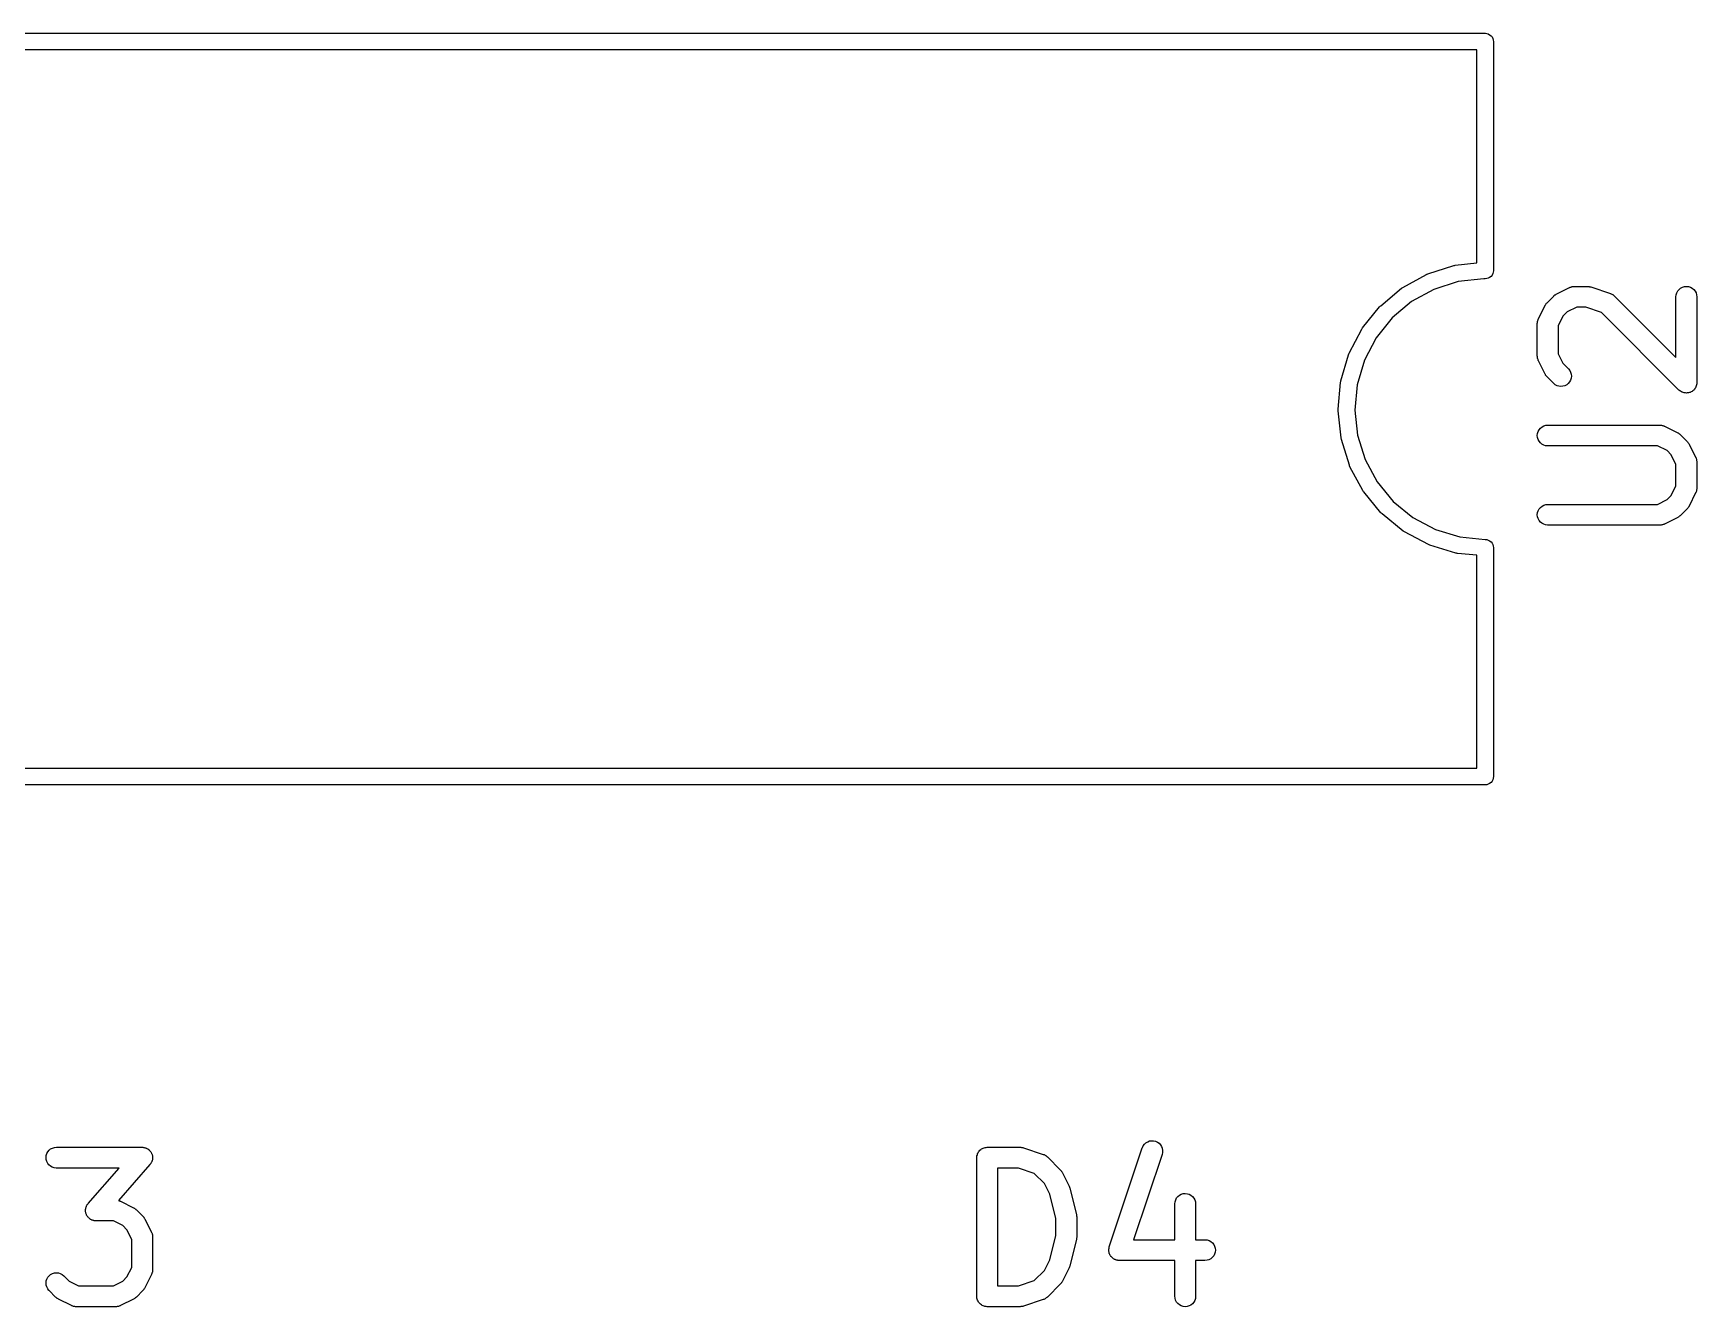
# Model space of a CAD drawing. Extents: x 86.5 to 150.2, y -83.2 to -30.6.
# Drawn here: x 105.41 to 117.41, y -54.99 to -45.8 of the extents above; entities that cross this region are included whole.
import ezdxf

# ---------------------------------------------------------------- set-up
doc = ezdxf.new("R2010")
doc.units = 0
doc.header["$MEASUREMENT"] = 0
doc.layers.add('BLACK', color=7, linetype='CONTINUOUS')

msp = doc.modelspace()

# ---------------------------------------------------------------- linework, layer by layer
at = {"layer": 'BLACK', "linetype": 'CONTINUOUS'}
for p, q in [((95.4469, -45.804), (115.881, -45.804)), ((115.881, -45.804), (115.884, -45.8037)), ((115.884, -45.8037), (115.887, -45.804)), ((115.887, -45.804), (115.896, -45.8049)), ((115.896, -45.8049), (115.907, -45.8083)), ((115.907, -45.8083), (115.917, -45.8139)), ((115.917, -45.8139), (115.927, -45.8214)), ((115.927, -45.8214), (115.934, -45.8305)), ((115.934, -45.8305), (115.94, -45.8409)), ((115.94, -45.8409), (115.943, -45.8522)), ((115.824, -45.924), (95.504, -45.924)), ((115.824, -47.4589), (115.824, -45.924)), ((115.943, -45.8522), (115.944, -45.864)), ((115.944, -45.864), (115.944, -45.8669)), ((115.944, -45.8669), (115.944, -47.5169)), ((115.472, -47.5377), (115.658, -47.4787)), ((115.658, -47.4787), (115.659, -47.4784)), ((115.659, -47.4784), (115.664, -47.4774)), ((115.664, -47.4774), (115.669, -47.4762)), ((115.669, -47.4762), (115.824, -47.4589)), ((115.944, -47.5169), (115.943, -47.5258)), ((115.131, -47.7684), (115.28, -47.6429)), ((115.28, -47.6429), (115.281, -47.6424)), ((115.281, -47.6424), (115.286, -47.6394)), ((115.286, -47.6394), (115.29, -47.6363)), ((115.29, -47.6363), (115.461, -47.5423)), ((115.461, -47.5423), (115.462, -47.5419)), ((115.462, -47.5419), (115.467, -47.5398)), ((115.467, -47.5398), (115.472, -47.5377)), ((115.689, -47.5948), (115.514, -47.6503)), ((115.874, -47.5741), (115.689, -47.5948)), ((115.881, -47.574), (115.874, -47.5741)), ((115.884, -47.5743), (115.881, -47.574)), ((115.896, -47.5731), (115.884, -47.5743)), ((115.907, -47.5697), (115.896, -47.5731)), ((115.917, -47.5641), (115.907, -47.5697)), ((115.927, -47.5566), (115.917, -47.5641)), ((115.934, -47.5475), (115.927, -47.5566)), ((115.94, -47.5371), (115.934, -47.5475)), ((115.943, -47.5258), (115.94, -47.5371)), ((116.398, -47.685), (116.493, -47.6374)), ((116.493, -47.6374), (116.494, -47.6369)), ((116.494, -47.6369), (116.496, -47.6362)), ((116.496, -47.6362), (116.498, -47.6351)), ((116.498, -47.6351), (116.503, -47.6337)), ((116.503, -47.6337), (116.508, -47.6319)), ((116.508, -47.6319), (116.51, -47.6315)), ((116.51, -47.6315), (116.512, -47.6309)), ((116.512, -47.6309), (116.517, -47.6304)), ((116.517, -47.6304), (116.522, -47.6296)), ((116.522, -47.6296), (116.525, -47.6297)), ((116.525, -47.6297), (116.527, -47.6295)), ((116.527, -47.6295), (116.622, -47.6295)), ((116.622, -47.6295), (116.623, -47.6295)), ((116.623, -47.6295), (116.627, -47.63)), ((116.627, -47.63), (116.632, -47.6301)), ((116.632, -47.6301), (116.635, -47.6308)), ((116.635, -47.6308), (116.638, -47.6311)), ((116.638, -47.6311), (116.642, -47.6324)), ((116.642, -47.6324), (116.646, -47.6333)), ((116.646, -47.6333), (116.789, -47.6809)), ((117.284, -47.6509), (117.295, -47.6417)), ((117.295, -47.6417), (117.308, -47.6349)), ((117.308, -47.6349), (117.322, -47.6308)), ((117.322, -47.6308), (117.337, -47.6295)), ((117.337, -47.6295), (117.351, -47.631)), ((117.351, -47.631), (117.365, -47.6353)), ((117.365, -47.6353), (117.378, -47.6423)), ((117.378, -47.6423), (117.39, -47.6516)), ((115.353, -47.7386), (115.213, -47.8565)), ((115.514, -47.6503), (115.353, -47.7386)), ((116.317, -47.7652), (116.32, -47.7617)), ((116.32, -47.7617), (116.322, -47.758)), ((116.322, -47.758), (116.324, -47.7556)), ((116.324, -47.7556), (116.325, -47.753)), ((116.325, -47.753), (116.328, -47.7499)), ((116.328, -47.7499), (116.331, -47.7467)), ((116.331, -47.7467), (116.379, -47.6991)), ((116.379, -47.6983), (116.383, -47.6957)), ((116.379, -47.6991), (116.379, -47.6983)), ((116.383, -47.6957), (116.386, -47.6928)), ((116.386, -47.6928), (116.388, -47.6911)), ((116.388, -47.6911), (116.391, -47.6892)), ((116.391, -47.6892), (116.395, -47.6873)), ((116.395, -47.6873), (116.398, -47.685)), ((116.789, -47.6809), (116.79, -47.6813)), ((116.79, -47.6813), (116.792, -47.6822)), ((116.792, -47.6822), (116.794, -47.6829)), ((116.794, -47.6829), (116.798, -47.6853)), ((116.798, -47.6853), (116.803, -47.6874)), ((116.803, -47.6874), (116.805, -47.6887)), ((116.805, -47.6887), (116.807, -47.6898)), ((116.807, -47.6898), (116.811, -47.693)), ((116.811, -47.693), (116.815, -47.696)), ((116.815, -47.696), (116.816, -47.6977)), ((116.816, -47.6977), (116.818, -47.6991)), ((116.818, -47.6991), (117.261, -48.1425)), ((117.261, -47.7034), (117.263, -47.6889)), ((117.261, -47.7045), (117.261, -47.7034)), ((117.261, -48.1425), (117.261, -47.7045)), ((117.263, -47.6889), (117.267, -47.6749)), ((117.267, -47.6749), (117.274, -47.6621)), ((117.274, -47.6621), (117.284, -47.6509)), ((117.39, -47.6516), (117.399, -47.663)), ((117.399, -47.663), (117.406, -47.6759)), ((117.406, -47.6759), (117.41, -47.6899)), ((117.41, -47.6899), (117.411, -47.7045)), ((117.411, -47.7045), (117.411, -48.3235)), ((115, -47.9288), (115.123, -47.7767)), ((115.213, -47.8565), (115.098, -47.9994)), ((115.123, -47.7761), (115.127, -47.7722)), ((115.123, -47.7767), (115.123, -47.7761)), ((115.127, -47.7722), (115.131, -47.7684)), ((116.262, -47.8844), (116.263, -47.8794)), ((116.263, -47.8794), (116.264, -47.8773)), ((116.264, -47.8751), (116.266, -47.8703)), ((116.264, -47.8773), (116.264, -47.8751)), ((116.266, -47.8703), (116.267, -47.8654)), ((116.267, -47.8654), (116.269, -47.8635)), ((116.269, -47.8614), (116.317, -47.7662)), ((116.269, -47.8635), (116.269, -47.8614)), ((116.317, -47.7662), (116.317, -47.7652)), ((116.446, -47.8441), (116.411, -47.9127)), ((116.476, -47.8137), (116.446, -47.8441)), ((116.545, -47.7795), (116.476, -47.8137)), ((116.61, -47.7795), (116.545, -47.7795)), ((116.724, -47.8176), (116.61, -47.7795)), ((117.283, -48.3766), (116.724, -47.8176)), ((114.904, -48.1116), (114.994, -47.9386)), ((114.994, -47.9379), (114.998, -47.9334)), ((114.994, -47.9386), (114.994, -47.9379)), ((114.998, -47.9334), (115, -47.9288)), ((115.098, -47.9994), (115.013, -48.162)), ((116.261, -47.8939), (116.262, -47.8917)), ((116.261, -47.895), (116.261, -47.8939)), ((116.261, -48.133), (116.261, -47.895)), ((116.262, -47.8895), (116.262, -47.8844)), ((116.262, -47.8917), (116.262, -47.8895)), ((116.411, -47.9127), (116.411, -48.1153)), ((114.844, -48.3097), (114.899, -48.1225)), ((114.899, -48.1217), (114.902, -48.1166)), ((114.899, -48.1225), (114.899, -48.1217)), ((114.902, -48.1166), (114.904, -48.1116)), ((116.411, -48.1153), (116.446, -48.1839)), ((115.013, -48.162), (114.961, -48.3379)), ((116.262, -48.1352), (116.261, -48.133)), ((116.262, -48.1375), (116.262, -48.1352)), ((116.262, -48.1425), (116.262, -48.1375)), ((116.263, -48.1476), (116.262, -48.1425)), ((116.263, -48.1497), (116.263, -48.1476)), ((116.264, -48.1519), (116.263, -48.1497)), ((116.266, -48.1567), (116.264, -48.1519)), ((116.267, -48.1616), (116.266, -48.1567)), ((116.268, -48.1636), (116.267, -48.1616)), ((116.269, -48.1656), (116.268, -48.1636)), ((116.269, -48.1666), (116.269, -48.1656)), ((116.317, -48.2618), (116.269, -48.1666)), ((116.446, -48.1839), (116.485, -48.2229)), ((116.485, -48.2229), (116.485, -48.2236)), ((116.485, -48.2236), (116.495, -48.2351)), ((116.495, -48.2351), (116.501, -48.2481)), ((114.824, -48.5155), (114.842, -48.3212)), ((114.842, -48.3203), (114.843, -48.315)), ((114.842, -48.3212), (114.842, -48.3203)), ((114.843, -48.315), (114.844, -48.3097)), ((114.961, -48.3379), (114.944, -48.5206)), ((116.319, -48.2654), (116.317, -48.2618)), ((116.321, -48.2691), (116.319, -48.2654)), ((116.323, -48.2716), (116.321, -48.2691)), ((116.325, -48.2742), (116.323, -48.2716)), ((116.328, -48.2773), (116.325, -48.2742)), ((116.33, -48.2806), (116.328, -48.2773)), ((116.331, -48.2813), (116.33, -48.2806)), ((116.379, -48.3289), (116.331, -48.2813)), ((116.39, -48.3382), (116.379, -48.3289)), ((116.403, -48.3451), (116.39, -48.3382)), ((116.417, -48.3494), (116.403, -48.3451)), ((116.431, -48.3509), (116.417, -48.3494)), ((116.446, -48.3495), (116.431, -48.3509)), ((116.46, -48.3453), (116.446, -48.3495)), ((116.473, -48.3385), (116.46, -48.3453)), ((116.484, -48.3293), (116.473, -48.3385)), ((116.494, -48.3181), (116.484, -48.3293)), ((116.501, -48.3052), (116.494, -48.3181)), ((116.501, -48.2481), (116.505, -48.2621)), ((116.505, -48.2912), (116.501, -48.3052)), ((116.505, -48.2621), (116.507, -48.2767)), ((116.507, -48.2767), (116.505, -48.2912)), ((117.402, -48.3595), (117.398, -48.3657)), ((117.405, -48.3531), (117.402, -48.3595)), ((117.408, -48.3461), (117.405, -48.3528)), ((117.405, -48.3528), (117.405, -48.3529)), ((117.405, -48.3529), (117.405, -48.3531)), ((117.41, -48.3391), (117.408, -48.3461)), ((117.411, -48.3319), (117.41, -48.3389)), ((117.41, -48.3389), (117.41, -48.339)), ((117.41, -48.339), (117.41, -48.3391)), ((117.411, -48.3235), (117.411, -48.3243)), ((117.411, -48.3243), (117.411, -48.3243)), ((117.411, -48.3243), (117.411, -48.3243)), ((117.411, -48.3243), (117.411, -48.3246)), ((117.411, -48.3246), (117.411, -48.3319)), ((117.289, -48.3811), (117.283, -48.3766)), ((117.294, -48.3857), (117.289, -48.3811)), ((117.295, -48.3858), (117.294, -48.3857)), ((117.301, -48.3892), (117.295, -48.3858)), ((117.295, -48.3858), (117.295, -48.3858)), ((117.307, -48.3927), (117.301, -48.3892)), ((117.308, -48.3928), (117.307, -48.3927)), ((117.307, -48.3927), (117.307, -48.3927)), ((117.314, -48.3948), (117.308, -48.3928)), ((117.321, -48.397), (117.314, -48.3948)), ((117.322, -48.397), (117.321, -48.397)), ((117.321, -48.397), (117.321, -48.397)), ((117.329, -48.3978), (117.322, -48.397)), ((117.336, -48.3985), (117.329, -48.3978)), ((117.343, -48.3978), (117.336, -48.3985)), ((117.336, -48.3985), (117.336, -48.3985)), ((117.336, -48.3985), (117.336, -48.3985)), ((117.35, -48.3972), (117.343, -48.3978)), ((117.351, -48.3972), (117.35, -48.3972)), ((117.358, -48.3951), (117.351, -48.3971)), ((117.351, -48.3971), (117.351, -48.3972)), ((117.364, -48.3931), (117.358, -48.3951)), ((117.365, -48.393), (117.364, -48.3931)), ((117.371, -48.3896), (117.365, -48.393)), ((117.365, -48.393), (117.365, -48.393)), ((117.377, -48.3863), (117.371, -48.3896)), ((117.378, -48.3862), (117.377, -48.3863)), ((117.383, -48.3816), (117.378, -48.3861)), ((117.378, -48.3861), (117.378, -48.3862)), ((117.389, -48.3771), (117.383, -48.3816)), ((117.394, -48.3715), (117.389, -48.3769)), ((117.389, -48.3769), (117.389, -48.377)), ((117.389, -48.377), (117.389, -48.3771)), ((117.398, -48.3659), (117.394, -48.3715)), ((117.398, -48.3657), (117.398, -48.3658)), ((117.398, -48.3658), (117.398, -48.3659)), ((114.824, -48.5209), (114.824, -48.5155)), ((114.824, -48.5264), (114.824, -48.5209)), ((114.824, -48.5273), (114.824, -48.5264)), ((114.845, -48.7214), (114.824, -48.5273)), ((114.944, -48.5206), (114.963, -48.703)), ((114.846, -48.7266), (114.845, -48.7214)), ((114.963, -48.703), (115.018, -48.8782)), ((116.261, -48.704), (116.263, -48.6894)), ((116.263, -48.7185), (116.261, -48.704)), ((116.263, -48.6894), (116.267, -48.6754)), ((116.267, -48.7326), (116.263, -48.7185)), ((116.267, -48.6754), (116.274, -48.6625)), ((116.274, -48.6625), (116.284, -48.6513)), ((116.284, -48.6513), (116.295, -48.642)), ((116.295, -48.642), (116.308, -48.6351)), ((116.308, -48.6351), (116.322, -48.6309)), ((116.322, -48.6309), (116.336, -48.6295)), ((116.336, -48.6295), (117.146, -48.6295)), ((117.146, -48.6295), (117.147, -48.6295)), ((117.147, -48.6295), (117.149, -48.6297)), ((117.149, -48.6297), (117.151, -48.6297)), ((117.151, -48.6297), (117.156, -48.6305)), ((117.156, -48.6305), (117.161, -48.6311)), ((117.161, -48.6311), (117.164, -48.6318)), ((117.164, -48.6318), (117.166, -48.6322)), ((117.166, -48.6322), (117.171, -48.634)), ((117.171, -48.634), (117.175, -48.6355)), ((117.175, -48.6355), (117.177, -48.6366)), ((117.177, -48.6366), (117.179, -48.6374)), ((117.179, -48.6374), (117.275, -48.685)), ((117.275, -48.685), (117.276, -48.6855)), ((117.276, -48.6855), (117.279, -48.6878)), ((117.279, -48.6878), (117.283, -48.6898)), ((117.283, -48.6898), (117.285, -48.6918)), ((117.285, -48.6918), (117.288, -48.6935)), ((117.288, -48.6935), (117.291, -48.6964)), ((117.291, -48.6964), (117.294, -48.6991)), ((117.294, -48.6991), (117.342, -48.7467)), ((114.847, -48.732), (114.846, -48.7266)), ((114.847, -48.7328), (114.847, -48.732)), ((114.905, -48.9193), (114.847, -48.7328)), ((116.274, -48.7455), (116.267, -48.7326)), ((116.283, -48.757), (116.274, -48.7455)), ((116.294, -48.7664), (116.283, -48.757)), ((116.307, -48.7734), (116.294, -48.7664)), ((116.321, -48.7778), (116.307, -48.7734)), ((116.335, -48.7795), (116.321, -48.7778)), ((116.336, -48.7795), (116.335, -48.7795)), ((117.128, -48.7795), (116.336, -48.7795)), ((117.197, -48.8137), (117.128, -48.7795)), ((117.227, -48.8441), (117.197, -48.8137)), ((117.342, -48.7467), (117.343, -48.7474)), ((117.343, -48.7474), (117.345, -48.7507)), ((117.345, -48.7507), (117.348, -48.7538)), ((117.348, -48.7538), (117.35, -48.7564)), ((117.35, -48.7564), (117.352, -48.7589)), ((117.352, -48.7589), (117.354, -48.7626)), ((117.354, -48.7626), (117.356, -48.7662)), ((117.356, -48.7662), (117.403, -48.8614)), ((114.907, -48.9243), (114.905, -48.9193)), ((114.909, -48.9293), (114.907, -48.9243)), ((114.909, -48.9301), (114.909, -48.9293)), ((115.002, -49.1017), (114.909, -48.9301)), ((115.018, -48.8782), (115.105, -49.0395)), ((117.261, -48.9127), (117.227, -48.8441)), ((117.261, -49.0677), (117.261, -48.9127)), ((117.403, -48.8614), (117.404, -48.8623)), ((117.404, -48.8623), (117.405, -48.8644)), ((117.405, -48.8644), (117.406, -48.8664)), ((117.406, -48.8664), (117.407, -48.8713)), ((117.407, -48.8713), (117.409, -48.8761)), ((117.409, -48.8761), (117.409, -48.8783)), ((117.409, -48.8783), (117.41, -48.8804)), ((117.41, -48.8804), (117.41, -48.8855)), ((117.41, -48.8855), (117.411, -48.8905)), ((117.411, -48.8905), (117.411, -48.8928)), ((117.411, -48.8928), (117.411, -48.895)), ((117.411, -48.895), (117.411, -49.0854)), ((115.105, -49.0395), (115.222, -49.1808)), ((117.227, -49.1362), (117.261, -49.0677)), ((115.005, -49.1062), (115.002, -49.1017)), ((115.008, -49.1108), (115.005, -49.1062)), ((115.009, -49.1114), (115.008, -49.1108)), ((115.133, -49.2618), (115.009, -49.1114)), ((115.222, -49.1808), (115.364, -49.2967)), ((116.308, -49.2066), (116.322, -49.2023)), ((116.322, -49.2023), (116.336, -49.2009)), ((116.336, -49.2009), (117.128, -49.2009)), ((117.128, -49.2009), (117.197, -49.1666)), ((117.197, -49.1666), (117.227, -49.1362)), ((117.403, -49.119), (117.356, -49.2142)), ((117.404, -49.1169), (117.403, -49.119)), ((117.405, -49.115), (117.404, -49.1169)), ((117.407, -49.1101), (117.405, -49.115)), ((117.409, -49.1053), (117.407, -49.1101)), ((117.41, -49.101), (117.409, -49.1031)), ((117.409, -49.1031), (117.409, -49.1053)), ((117.411, -49.0909), (117.41, -49.0959)), ((117.41, -49.0959), (117.41, -49.101)), ((117.411, -49.0854), (117.411, -49.0865)), ((117.411, -49.0865), (117.411, -49.0887)), ((117.411, -49.0887), (117.411, -49.0909)), ((115.137, -49.2656), (115.133, -49.2618)), ((115.141, -49.2695), (115.137, -49.2656)), ((115.141, -49.2701), (115.141, -49.2695)), ((115.293, -49.3934), (115.141, -49.2701)), ((115.364, -49.2967), (115.526, -49.3828)), ((116.261, -49.2754), (116.263, -49.2608)), ((116.263, -49.29), (116.261, -49.2754)), ((116.263, -49.2608), (116.267, -49.2468)), ((116.267, -49.304), (116.263, -49.29)), ((116.267, -49.2468), (116.274, -49.234)), ((116.274, -49.317), (116.267, -49.304)), ((116.274, -49.234), (116.284, -49.2227)), ((116.283, -49.3284), (116.274, -49.317)), ((116.284, -49.2227), (116.295, -49.2134)), ((116.295, -49.2134), (116.308, -49.2066)), ((117.275, -49.2954), (117.179, -49.343)), ((117.278, -49.2931), (117.275, -49.2954)), ((117.282, -49.2912), (117.278, -49.2931)), ((117.284, -49.2892), (117.282, -49.2912)), ((117.287, -49.2876), (117.284, -49.2892)), ((117.29, -49.2847), (117.287, -49.2876)), ((117.293, -49.2821), (117.29, -49.2847)), ((117.294, -49.2813), (117.293, -49.2821)), ((117.342, -49.2337), (117.294, -49.2813)), ((117.344, -49.2304), (117.342, -49.2337)), ((117.347, -49.2274), (117.344, -49.2304)), ((117.349, -49.2248), (117.347, -49.2274)), ((117.351, -49.2224), (117.349, -49.2248)), ((117.353, -49.2187), (117.351, -49.2224)), ((117.355, -49.2151), (117.353, -49.2187)), ((117.356, -49.2142), (117.355, -49.2151)), ((115.297, -49.3964), (115.293, -49.3934)), ((115.302, -49.3995), (115.297, -49.3964)), ((115.302, -49.3999), (115.302, -49.3995)), ((115.475, -49.4915), (115.302, -49.3999)), ((115.526, -49.3828), (115.701, -49.4358)), ((115.701, -49.4358), (115.884, -49.4537)), ((116.294, -49.3378), (116.283, -49.3284)), ((116.307, -49.3448), (116.294, -49.3378)), ((116.321, -49.3493), (116.307, -49.3448)), ((116.335, -49.3509), (116.321, -49.3493)), ((116.336, -49.3509), (116.335, -49.3509)), ((117.146, -49.3509), (116.336, -49.3509)), ((117.148, -49.3507), (117.146, -49.3509)), ((117.15, -49.3508), (117.148, -49.3507)), ((117.155, -49.35), (117.15, -49.3508)), ((117.16, -49.3495), (117.155, -49.35)), ((117.163, -49.3488), (117.16, -49.3495)), ((117.165, -49.3485), (117.163, -49.3488)), ((117.17, -49.3467), (117.165, -49.3485)), ((117.174, -49.3452), (117.17, -49.3467)), ((117.176, -49.3442), (117.174, -49.3452)), ((117.179, -49.3434), (117.176, -49.3442)), ((117.179, -49.343), (117.179, -49.3434)), ((115.48, -49.4936), (115.475, -49.4915)), ((115.485, -49.4957), (115.48, -49.4936)), ((115.486, -49.496), (115.485, -49.4957)), ((115.672, -49.5524), (115.486, -49.496)), ((115.678, -49.5534), (115.672, -49.5524)), ((115.683, -49.5546), (115.678, -49.5534)), ((115.684, -49.5547), (115.683, -49.5546)), ((115.824, -49.5684), (115.684, -49.5547)), ((115.884, -49.4537), (115.884, -49.4537)), ((115.884, -49.4537), (115.889, -49.4542)), ((115.889, -49.4542), (115.89, -49.4543)), ((115.89, -49.4543), (115.896, -49.4549)), ((115.896, -49.4549), (115.907, -49.4583)), ((115.907, -49.4583), (115.917, -49.4639)), ((115.917, -49.4639), (115.927, -49.4714)), ((115.927, -49.4714), (115.934, -49.4805)), ((115.934, -49.4805), (115.94, -49.4909)), ((115.94, -49.4909), (115.943, -49.5022)), ((115.943, -49.5022), (115.944, -49.5111)), ((115.944, -49.5111), (115.944, -51.1611)), ((115.824, -51.104), (115.824, -49.5684)), ((95.504, -51.104), (115.824, -51.104)), ((115.881, -51.224), (95.4469, -51.224)), ((115.884, -51.2243), (115.881, -51.224)), ((115.887, -51.224), (115.884, -51.2243)), ((115.896, -51.2231), (115.887, -51.224)), ((115.887, -51.224), (115.887, -51.224)), ((115.907, -51.2197), (115.896, -51.2231)), ((115.917, -51.2141), (115.907, -51.2197)), ((115.927, -51.2066), (115.917, -51.2141)), ((115.934, -51.1975), (115.927, -51.2066)), ((115.94, -51.1871), (115.934, -51.1975)), ((115.943, -51.1758), (115.94, -51.1871)), ((115.944, -51.164), (115.943, -51.1758)), ((115.944, -51.1611), (115.944, -51.164)), ((105.503, -53.8973), (105.508, -53.8833)), ((105.508, -53.8833), (105.514, -53.8704)), ((105.514, -53.8704), (105.524, -53.8592)), ((105.524, -53.8592), (105.535, -53.8499)), ((105.535, -53.8499), (105.548, -53.843)), ((105.548, -53.843), (105.562, -53.8388)), ((105.562, -53.8388), (105.577, -53.8374)), ((105.577, -53.8374), (106.196, -53.8374)), ((106.196, -53.8374), (106.197, -53.8374)), ((106.197, -53.8374), (106.201, -53.8379)), ((106.201, -53.8379), (106.206, -53.8381)), ((106.206, -53.8381), (106.209, -53.8387)), ((106.209, -53.8387), (106.211, -53.839)), ((106.211, -53.839), (106.216, -53.8404)), ((106.216, -53.8404), (106.22, -53.8415)), ((106.22, -53.8415), (106.223, -53.8426)), ((106.223, -53.8426), (106.225, -53.8434)), ((106.225, -53.8434), (106.229, -53.8457)), ((106.229, -53.8457), (106.234, -53.8477)), ((106.234, -53.8477), (106.236, -53.8492)), ((106.236, -53.8492), (106.238, -53.8505)), ((106.238, -53.8505), (106.242, -53.8535)), ((106.242, -53.8535), (106.245, -53.8563)), ((106.245, -53.8563), (106.247, -53.8582)), ((106.247, -53.8582), (106.249, -53.8599)), ((106.249, -53.8599), (106.252, -53.8636)), ((106.252, -53.8636), (106.255, -53.867)), ((106.255, -53.867), (106.257, -53.8693)), ((106.257, -53.8693), (106.258, -53.8713)), ((106.258, -53.8713), (106.261, -53.8755)), ((106.261, -53.8755), (106.263, -53.8795)), ((106.263, -53.8795), (106.264, -53.882)), ((106.264, -53.882), (106.265, -53.8843)), ((106.265, -53.8843), (106.267, -53.8888)), ((112.221, -53.8901), (112.223, -53.8833)), ((112.223, -53.8828), (112.226, -53.8766)), ((112.223, -53.8831), (112.223, -53.8828)), ((112.223, -53.8833), (112.223, -53.8831)), ((112.226, -53.8766), (112.23, -53.8704)), ((112.23, -53.87), (112.235, -53.8646)), ((112.23, -53.8702), (112.23, -53.87)), ((112.23, -53.8704), (112.23, -53.8702)), ((112.235, -53.8646), (112.239, -53.8592)), ((112.239, -53.8588), (112.245, -53.8544)), ((112.239, -53.859), (112.239, -53.8588)), ((112.239, -53.8592), (112.239, -53.859)), ((112.245, -53.8544), (112.25, -53.8499)), ((112.25, -53.8499), (112.251, -53.8498)), ((112.251, -53.8496), (112.257, -53.8464)), ((112.251, -53.8498), (112.251, -53.8496)), ((112.257, -53.8464), (112.263, -53.843)), ((112.263, -53.843), (112.264, -53.843)), ((112.264, -53.8428), (112.271, -53.8408)), ((112.264, -53.843), (112.264, -53.8428)), ((112.271, -53.8408), (112.277, -53.8388)), ((112.277, -53.8388), (112.278, -53.8388)), ((112.278, -53.8387), (112.285, -53.8381)), ((112.278, -53.8388), (112.278, -53.8387)), ((112.285, -53.8381), (112.292, -53.8374)), ((112.292, -53.8374), (112.53, -53.8374)), ((112.53, -53.8374), (112.531, -53.8374)), ((112.531, -53.8374), (112.535, -53.8379)), ((112.535, -53.8379), (112.539, -53.838)), ((112.539, -53.838), (112.542, -53.8387)), ((112.542, -53.8387), (112.546, -53.839)), ((112.546, -53.839), (112.55, -53.8403)), ((112.55, -53.8403), (112.554, -53.8412)), ((112.554, -53.8412), (112.697, -53.8888)), ((113.173, -54.5553), (113.411, -53.841)), ((113.411, -53.841), (113.412, -53.8401)), ((113.412, -53.8401), (113.418, -53.8268)), ((113.418, -53.8268), (113.426, -53.8149)), ((113.426, -53.8149), (113.437, -53.805)), ((113.437, -53.805), (113.45, -53.7973)), ((113.45, -53.7973), (113.463, -53.7922)), ((113.463, -53.7922), (113.478, -53.7899)), ((113.478, -53.7899), (113.492, -53.7904)), ((113.492, -53.7904), (113.507, -53.7938)), ((113.507, -53.7938), (113.52, -53.7998)), ((113.52, -53.7998), (113.532, -53.8084)), ((113.532, -53.8084), (113.542, -53.819)), ((113.542, -53.819), (113.55, -53.8315)), ((113.55, -53.8315), (113.555, -53.8451)), ((113.557, -53.8742), (113.554, -53.8885)), ((113.555, -53.8451), (113.557, -53.8596)), ((113.557, -53.8596), (113.557, -53.8742)), ((105.502, -53.9119), (105.503, -53.8973)), ((105.503, -53.9264), (105.502, -53.9119)), ((105.507, -53.9405), (105.503, -53.9264)), ((105.514, -53.9534), (105.507, -53.9405)), ((105.523, -53.9649), (105.514, -53.9534)), ((105.534, -53.9743), (105.523, -53.9649)), ((105.547, -53.9813), (105.534, -53.9743)), ((105.561, -53.9857), (105.547, -53.9813)), ((105.576, -53.9874), (105.561, -53.9857)), ((105.577, -53.9874), (105.576, -53.9874)), ((106.03, -53.9874), (105.577, -53.9874)), ((105.806, -54.2439), (106.03, -53.9874)), ((106.252, -53.9618), (106.025, -54.2211)), ((106.255, -53.9579), (106.252, -53.9618)), ((106.258, -53.9543), (106.255, -53.9579)), ((106.259, -53.952), (106.258, -53.9543)), ((106.261, -53.9499), (106.259, -53.952)), ((106.263, -53.9456), (106.261, -53.9499)), ((106.265, -53.9414), (106.263, -53.9456)), ((106.266, -53.9389), (106.265, -53.9414)), ((106.267, -53.9365), (106.266, -53.9389)), ((106.267, -53.8888), (106.268, -53.8932)), ((106.268, -53.932), (106.267, -53.9365)), ((106.268, -53.8932), (106.269, -53.8958)), ((106.269, -53.9275), (106.268, -53.932)), ((106.269, -53.8958), (106.269, -53.8983)), ((106.269, -53.8983), (106.27, -53.903)), ((106.27, -53.9223), (106.269, -53.9248)), ((106.269, -53.9248), (106.269, -53.9275)), ((106.27, -53.903), (106.271, -53.9077)), ((106.271, -53.9077), (106.27, -53.9103)), ((106.27, -53.9103), (106.271, -53.9129)), ((106.271, -53.9129), (106.27, -53.9176)), ((106.27, -53.9176), (106.27, -53.9223)), ((112.217, -53.9113), (112.218, -53.9043)), ((112.217, -53.9118), (112.217, -53.9113)), ((112.217, -53.9119), (112.217, -53.9118)), ((112.217, -53.9124), (112.217, -53.9119)), ((112.217, -53.9119), (112.217, -53.9119)), ((112.217, -54.9124), (112.217, -53.9124)), ((112.218, -53.8973), (112.219, -53.897)), ((112.218, -53.9043), (112.218, -53.8973)), ((112.219, -53.8968), (112.221, -53.8901)), ((112.219, -53.897), (112.219, -53.8968)), ((112.367, -53.9874), (112.367, -54.8374)), ((112.518, -53.9874), (112.367, -53.9874)), ((112.632, -54.0256), (112.518, -53.9874)), ((112.697, -53.8888), (112.698, -53.8892)), ((112.698, -53.8892), (112.7, -53.8901)), ((112.7, -53.8901), (112.702, -53.8908)), ((112.702, -53.8908), (112.706, -53.8932)), ((112.706, -53.8932), (112.711, -53.8953)), ((112.711, -53.8953), (112.713, -53.8966)), ((112.713, -53.8966), (112.715, -53.8977)), ((112.715, -53.8977), (112.719, -53.9009)), ((112.719, -53.9009), (112.723, -53.9039)), ((112.723, -53.9039), (112.724, -53.9056)), ((112.724, -53.9056), (112.726, -53.907)), ((112.726, -53.907), (112.821, -54.0022)), ((112.821, -54.0022), (112.822, -54.0029)), ((112.822, -54.0029), (112.824, -54.0062)), ((113.554, -53.8885), (113.348, -54.504)), ((112.706, -54.0997), (112.632, -54.0256)), ((112.745, -54.1767), (112.706, -54.0997)), ((112.824, -54.0062), (112.827, -54.0093)), ((112.827, -54.0093), (112.829, -54.012)), ((112.829, -54.012), (112.831, -54.0144)), ((112.831, -54.0144), (112.833, -54.0181)), ((112.833, -54.0181), (112.835, -54.0217)), ((112.835, -54.0217), (112.883, -54.1169)), ((112.883, -54.1169), (112.883, -54.1179)), ((112.883, -54.1179), (112.883, -54.1182)), ((112.883, -54.1182), (112.884, -54.1185)), ((112.884, -54.1185), (112.886, -54.1251)), ((105.803, -54.2478), (105.806, -54.2439)), ((106.025, -54.2211), (106.03, -54.2228)), ((106.03, -54.2228), (106.035, -54.2244)), ((106.035, -54.2244), (106.037, -54.2255)), ((106.037, -54.2255), (106.039, -54.2263)), ((106.039, -54.2263), (106.134, -54.2739)), ((112.788, -54.3502), (112.745, -54.1767)), ((112.886, -54.1251), (112.888, -54.1316)), ((112.888, -54.1316), (112.888, -54.132)), ((112.888, -54.132), (112.888, -54.1323)), ((112.888, -54.1323), (112.936, -54.3228)), ((113.645, -54.2447), (113.647, -54.2301)), ((113.647, -54.2301), (113.652, -54.2162)), ((113.652, -54.2162), (113.659, -54.2033)), ((113.659, -54.2033), (113.668, -54.1921)), ((113.668, -54.1921), (113.679, -54.183)), ((113.679, -54.183), (113.692, -54.1762)), ((113.692, -54.1762), (113.706, -54.172)), ((113.706, -54.172), (113.721, -54.1707)), ((113.721, -54.1707), (113.736, -54.1722)), ((113.736, -54.1722), (113.75, -54.1766)), ((113.75, -54.1766), (113.762, -54.1835)), ((113.762, -54.1835), (113.774, -54.1929)), ((113.774, -54.1929), (113.783, -54.2042)), ((113.783, -54.2042), (113.79, -54.2171)), ((113.79, -54.2171), (113.794, -54.2311)), ((113.794, -54.2311), (113.795, -54.2457)), ((105.787, -54.2928), (105.788, -54.2881)), ((105.788, -54.2954), (105.787, -54.2928)), ((105.788, -54.2834), (105.789, -54.2809)), ((105.788, -54.2881), (105.788, -54.2834)), ((105.788, -54.2981), (105.788, -54.2954)), ((105.788, -54.3027), (105.788, -54.2981)), ((105.789, -54.3074), (105.788, -54.3027)), ((105.789, -54.2783), (105.79, -54.2738)), ((105.789, -54.2809), (105.789, -54.2783)), ((105.789, -54.3099), (105.789, -54.3074)), ((105.79, -54.3125), (105.789, -54.3099)), ((105.79, -54.2738), (105.791, -54.2692)), ((105.792, -54.3169), (105.79, -54.3125)), ((105.791, -54.2692), (105.792, -54.2668)), ((105.792, -54.2668), (105.793, -54.2643)), ((105.793, -54.3214), (105.792, -54.3169)), ((105.793, -54.2643), (105.795, -54.2601)), ((105.794, -54.3238), (105.793, -54.3214)), ((105.795, -54.3262), (105.794, -54.3238)), ((105.795, -54.2601), (105.797, -54.2558)), ((105.797, -54.3302), (105.795, -54.3262)), ((105.797, -54.2558), (105.799, -54.2537)), ((105.8, -54.3344), (105.797, -54.3302)), ((105.799, -54.2537), (105.8, -54.2514)), ((105.8, -54.2514), (105.803, -54.2478)), ((105.801, -54.3364), (105.8, -54.3344)), ((105.803, -54.3387), (105.801, -54.3364)), ((105.806, -54.3421), (105.803, -54.3387)), ((105.809, -54.3458), (105.806, -54.3421)), ((105.811, -54.3475), (105.809, -54.3458)), ((105.813, -54.3494), (105.811, -54.3475)), ((105.816, -54.3522), (105.813, -54.3494)), ((105.82, -54.3552), (105.816, -54.3522)), ((105.822, -54.3565), (105.82, -54.3552)), ((105.824, -54.358), (105.822, -54.3565)), ((105.829, -54.36), (105.824, -54.358)), ((105.833, -54.3623), (105.829, -54.36)), ((105.835, -54.3631), (105.833, -54.3623)), ((105.838, -54.3642), (105.835, -54.3631)), ((105.842, -54.3653), (105.838, -54.3642)), ((106.134, -54.2739), (106.135, -54.2743)), ((106.135, -54.2743), (106.138, -54.2766)), ((106.138, -54.2766), (106.142, -54.2786)), ((106.142, -54.2786), (106.145, -54.2806)), ((106.145, -54.2806), (106.147, -54.2823)), ((106.147, -54.2823), (106.15, -54.2852)), ((106.15, -54.2852), (106.154, -54.2879)), ((106.154, -54.2879), (106.201, -54.3355)), ((106.201, -54.3355), (106.202, -54.3363)), ((106.202, -54.3363), (106.204, -54.3396)), ((106.204, -54.3396), (106.207, -54.3426)), ((106.207, -54.3426), (106.209, -54.3453)), ((106.209, -54.3453), (106.211, -54.3477)), ((106.211, -54.3477), (106.213, -54.3515)), ((106.213, -54.3515), (106.215, -54.355)), ((106.215, -54.355), (106.263, -54.4503)), ((112.788, -54.4746), (112.788, -54.3502)), ((112.936, -54.3228), (112.936, -54.3238)), ((112.936, -54.3238), (112.937, -54.3251)), ((112.937, -54.3251), (112.937, -54.3264)), ((112.937, -54.3264), (112.937, -54.3324)), ((112.937, -54.3324), (112.938, -54.3383)), ((112.938, -54.3383), (112.938, -54.3396)), ((112.938, -54.3396), (112.938, -54.341)), ((112.938, -54.341), (112.938, -54.4838)), ((113.645, -54.2457), (113.645, -54.2447)), ((113.645, -54.504), (113.645, -54.2457)), ((113.795, -54.2457), (113.795, -54.504)), ((105.847, -54.3667), (105.842, -54.3653)), ((105.849, -54.367), (105.847, -54.3667)), ((105.852, -54.3676), (105.849, -54.367)), ((105.857, -54.3678), (105.852, -54.3676)), ((105.861, -54.3683), (105.857, -54.3678)), ((105.862, -54.3683), (105.861, -54.3683)), ((105.988, -54.3683), (105.862, -54.3683)), ((106.056, -54.4026), (105.988, -54.3683)), ((106.086, -54.433), (106.056, -54.4026)), ((106.121, -54.5015), (106.086, -54.433)), ((106.263, -54.4503), (106.263, -54.4512)), ((106.263, -54.4512), (106.264, -54.4533)), ((106.264, -54.4533), (106.265, -54.4552)), ((106.265, -54.4552), (106.267, -54.4601)), ((106.267, -54.4601), (106.268, -54.4649)), ((106.268, -54.4649), (106.269, -54.4671)), ((106.269, -54.4671), (106.269, -54.4692)), ((106.269, -54.4692), (106.27, -54.4743)), ((106.27, -54.4743), (106.271, -54.4794)), ((106.271, -54.4794), (106.27, -54.4816)), ((106.27, -54.4816), (106.271, -54.4838)), ((106.271, -54.4838), (106.271, -54.7219)), ((112.745, -54.6481), (112.788, -54.4746)), ((112.938, -54.4838), (112.938, -54.4849)), ((106.121, -54.7042), (106.121, -54.5015)), ((112.936, -54.502), (112.888, -54.6925)), ((112.937, -54.4994), (112.936, -54.5007)), ((112.936, -54.5007), (112.936, -54.502)), ((112.938, -54.4875), (112.937, -54.4935)), ((112.937, -54.4935), (112.937, -54.4994)), ((112.938, -54.4849), (112.938, -54.4862)), ((112.938, -54.4862), (112.938, -54.4875)), ((113.169, -54.5785), (113.17, -54.5741)), ((113.17, -54.5814), (113.169, -54.5785)), ((113.169, -54.5842), (113.17, -54.5814)), ((113.17, -54.5886), (113.169, -54.5842)), ((113.17, -54.5696), (113.171, -54.5668)), ((113.17, -54.5741), (113.17, -54.5696)), ((113.171, -54.5931), (113.17, -54.5886)), ((113.171, -54.564), (113.172, -54.5597)), ((113.171, -54.5668), (113.171, -54.564)), ((113.171, -54.5959), (113.171, -54.5931)), ((113.172, -54.5987), (113.171, -54.5959)), ((113.172, -54.5597), (113.173, -54.5553)), ((113.173, -54.6028), (113.172, -54.5987)), ((113.175, -54.6071), (113.173, -54.6028)), ((113.348, -54.504), (113.645, -54.504)), ((113.795, -54.504), (113.863, -54.504)), ((113.863, -54.504), (113.864, -54.5041)), ((113.864, -54.5041), (113.879, -54.5057)), ((113.879, -54.5057), (113.893, -54.5101)), ((113.893, -54.5101), (113.906, -54.5172)), ((113.906, -54.5172), (113.917, -54.5266)), ((113.917, -54.5266), (113.926, -54.538)), ((113.926, -54.538), (113.933, -54.551)), ((113.937, -54.5941), (113.932, -54.6081)), ((113.933, -54.551), (113.937, -54.565)), ((113.937, -54.565), (113.938, -54.5796)), ((113.938, -54.5796), (113.937, -54.5941)), ((106.086, -54.7727), (106.121, -54.7042)), ((106.271, -54.723), (106.27, -54.7251)), ((106.271, -54.7219), (106.271, -54.723)), ((112.706, -54.7251), (112.745, -54.6481)), ((112.883, -54.7078), (112.835, -54.8031)), ((112.886, -54.7007), (112.883, -54.7072)), ((112.883, -54.7072), (112.883, -54.7075)), ((112.883, -54.7075), (112.883, -54.7078)), ((112.888, -54.6942), (112.886, -54.7007)), ((112.888, -54.6925), (112.888, -54.6935)), ((112.888, -54.6935), (112.888, -54.6938)), ((112.888, -54.6938), (112.888, -54.6942)), ((113.176, -54.6097), (113.175, -54.6071)), ((113.177, -54.6124), (113.176, -54.6097)), ((113.179, -54.6162), (113.177, -54.6124)), ((113.182, -54.6201), (113.179, -54.6162)), ((113.183, -54.6223), (113.182, -54.6201)), ((113.185, -54.6248), (113.183, -54.6223)), ((113.188, -54.628), (113.185, -54.6248)), ((113.191, -54.6315), (113.188, -54.628)), ((113.193, -54.6334), (113.191, -54.6315)), ((113.195, -54.6354), (113.193, -54.6334)), ((113.198, -54.6381), (113.195, -54.6354)), ((113.202, -54.6409), (113.198, -54.6381)), ((113.204, -54.6423), (113.202, -54.6409)), ((113.207, -54.644), (113.204, -54.6423)), ((113.211, -54.6458), (113.207, -54.644)), ((113.215, -54.648), (113.211, -54.6458)), ((113.217, -54.6488), (113.215, -54.648)), ((113.22, -54.65), (113.217, -54.6488)), ((113.224, -54.6511), (113.22, -54.65)), ((113.229, -54.6524), (113.224, -54.6511)), ((113.232, -54.6527), (113.229, -54.6524)), ((113.234, -54.6534), (113.232, -54.6527)), ((113.239, -54.6535), (113.234, -54.6534)), ((113.243, -54.654), (113.239, -54.6535)), ((113.244, -54.654), (113.243, -54.654)), ((113.645, -54.654), (113.244, -54.654)), ((113.645, -54.9124), (113.645, -54.654)), ((113.863, -54.654), (113.795, -54.654)), ((113.795, -54.654), (113.795, -54.9124)), ((113.878, -54.6526), (113.863, -54.654)), ((113.892, -54.6484), (113.878, -54.6526)), ((113.905, -54.6415), (113.892, -54.6484)), ((113.916, -54.6323), (113.905, -54.6415)), ((113.926, -54.621), (113.916, -54.6323)), ((113.932, -54.6081), (113.926, -54.621)), ((105.502, -54.8164), (105.503, -54.8018)), ((105.503, -54.8309), (105.502, -54.8164)), ((105.503, -54.8018), (105.508, -54.7878)), ((105.507, -54.845), (105.503, -54.8309)), ((105.508, -54.7878), (105.515, -54.775)), ((105.515, -54.775), (105.524, -54.7637)), ((105.524, -54.7637), (105.535, -54.7545)), ((105.535, -54.7545), (105.548, -54.7477)), ((105.548, -54.7477), (105.562, -54.7435)), ((105.562, -54.7435), (105.577, -54.7421)), ((105.577, -54.7421), (105.591, -54.7436)), ((105.591, -54.7436), (105.605, -54.7479)), ((105.605, -54.7479), (105.618, -54.7548)), ((105.618, -54.7548), (105.63, -54.7641)), ((105.63, -54.7641), (105.669, -54.8031)), ((105.669, -54.8031), (105.737, -54.8374)), ((105.737, -54.8374), (105.988, -54.8374)), ((105.988, -54.8374), (106.056, -54.8031)), ((106.056, -54.8031), (106.086, -54.7727)), ((106.263, -54.7554), (106.215, -54.8507)), ((106.264, -54.7534), (106.263, -54.7554)), ((106.265, -54.7514), (106.264, -54.7534)), ((106.266, -54.7466), (106.265, -54.7514)), ((106.268, -54.7418), (106.266, -54.7466)), ((106.269, -54.7375), (106.268, -54.7396)), ((106.268, -54.7396), (106.268, -54.7418)), ((106.27, -54.7324), (106.269, -54.7375)), ((106.27, -54.7251), (106.271, -54.7274)), ((106.271, -54.7274), (106.27, -54.7324)), ((112.367, -54.8374), (112.518, -54.8374)), ((112.518, -54.8374), (112.632, -54.7992)), ((112.632, -54.7992), (112.706, -54.7251)), ((112.821, -54.8226), (112.726, -54.9178)), ((112.824, -54.8193), (112.821, -54.8226)), ((112.827, -54.8163), (112.824, -54.8193)), ((112.828, -54.8137), (112.827, -54.8163)), ((112.83, -54.8112), (112.828, -54.8137)), ((112.832, -54.8075), (112.83, -54.8112)), ((112.835, -54.804), (112.832, -54.8075)), ((112.835, -54.8031), (112.835, -54.804)), ((105.514, -54.858), (105.507, -54.845)), ((105.523, -54.8694), (105.514, -54.858)), ((105.524, -54.8702), (105.523, -54.8694)), ((105.571, -54.9178), (105.524, -54.8702)), ((105.575, -54.9205), (105.571, -54.9178)), ((105.578, -54.9234), (105.575, -54.9205)), ((105.58, -54.9251), (105.578, -54.9234)), ((105.583, -54.9271), (105.58, -54.9251)), ((105.586, -54.9291), (105.583, -54.9271)), ((105.59, -54.9314), (105.586, -54.9291)), ((105.591, -54.9318), (105.59, -54.9314)), ((105.686, -54.9795), (105.591, -54.9318)), ((106.134, -54.9318), (106.039, -54.9795)), ((106.138, -54.9296), (106.134, -54.9318)), ((106.141, -54.9277), (106.138, -54.9296)), ((106.144, -54.9257), (106.141, -54.9277)), ((106.146, -54.9241), (106.144, -54.9257)), ((106.149, -54.9212), (106.146, -54.9241)), ((106.153, -54.9185), (106.149, -54.9212)), ((106.154, -54.9178), (106.153, -54.9185)), ((106.201, -54.8702), (106.154, -54.9178)), ((106.204, -54.8669), (106.201, -54.8702)), ((106.207, -54.8639), (106.204, -54.8669)), ((106.208, -54.8613), (106.207, -54.8639)), ((106.21, -54.8589), (106.208, -54.8613)), ((106.212, -54.8552), (106.21, -54.8589)), ((106.215, -54.8516), (106.212, -54.8552)), ((106.215, -54.8507), (106.215, -54.8516)), ((112.218, -54.9194), (112.217, -54.9124)), ((112.218, -54.9264), (112.218, -54.9194)), ((112.218, -54.9267), (112.218, -54.9264)), ((112.218, -54.9269), (112.218, -54.9267)), ((112.22, -54.9337), (112.218, -54.9269)), ((112.222, -54.9405), (112.22, -54.9337)), ((112.222, -54.9407), (112.222, -54.9405)), ((112.223, -54.941), (112.222, -54.9407)), ((112.226, -54.9471), (112.223, -54.941)), ((112.229, -54.9534), (112.226, -54.9471)), ((112.229, -54.9537), (112.229, -54.9534)), ((112.229, -54.9539), (112.229, -54.9537)), ((112.234, -54.9594), (112.229, -54.9539)), ((112.238, -54.9649), (112.234, -54.9594)), ((112.697, -54.9359), (112.554, -54.9835)), ((112.699, -54.935), (112.697, -54.9359)), ((112.701, -54.9344), (112.699, -54.935)), ((112.705, -54.932), (112.701, -54.9344)), ((112.71, -54.93), (112.705, -54.932)), ((112.712, -54.9287), (112.71, -54.93)), ((112.714, -54.9277), (112.712, -54.9287)), ((112.718, -54.9245), (112.714, -54.9277)), ((112.722, -54.9215), (112.718, -54.9245)), ((112.723, -54.9199), (112.722, -54.9215)), ((112.725, -54.9185), (112.723, -54.9199)), ((112.726, -54.9178), (112.725, -54.9185)), ((113.647, -54.9269), (113.645, -54.9124)), ((113.651, -54.941), (113.647, -54.9269)), ((113.658, -54.9539), (113.651, -54.941)), ((113.667, -54.9652), (113.658, -54.9539)), ((113.782, -54.9548), (113.773, -54.966)), ((113.789, -54.9419), (113.782, -54.9548)), ((113.794, -54.928), (113.789, -54.9419)), ((113.795, -54.9134), (113.794, -54.928)), ((113.795, -54.9124), (113.795, -54.9134)), ((105.688, -54.9803), (105.686, -54.9795)), ((105.69, -54.9813), (105.688, -54.9803)), ((105.695, -54.9829), (105.69, -54.9813)), ((105.7, -54.9847), (105.695, -54.9829)), ((105.702, -54.9851), (105.7, -54.9847)), ((105.704, -54.9857), (105.702, -54.9851)), ((105.709, -54.9863), (105.704, -54.9857)), ((105.714, -54.9872), (105.709, -54.9863)), ((105.716, -54.9871), (105.714, -54.9872)), ((105.718, -54.9874), (105.716, -54.9871)), ((105.72, -54.9874), (105.718, -54.9874)), ((106.005, -54.9874), (105.72, -54.9874)), ((106.007, -54.9872), (106.005, -54.9874)), ((106.01, -54.9873), (106.007, -54.9872)), ((106.015, -54.9865), (106.01, -54.9873)), ((106.02, -54.986), (106.015, -54.9865)), ((106.022, -54.9853), (106.02, -54.986)), ((106.024, -54.985), (106.022, -54.9853)), ((106.029, -54.9832), (106.024, -54.985)), ((106.034, -54.9817), (106.029, -54.9832)), ((106.036, -54.9807), (106.034, -54.9817)), ((106.038, -54.9799), (106.036, -54.9807)), ((106.039, -54.9795), (106.038, -54.9799)), ((112.239, -54.965), (112.238, -54.9649)), ((112.239, -54.9652), (112.239, -54.965)), ((112.244, -54.9697), (112.239, -54.9652)), ((112.25, -54.9743), (112.244, -54.9697)), ((112.25, -54.9744), (112.25, -54.9743)), ((112.25, -54.9746), (112.25, -54.9744)), ((112.256, -54.9779), (112.25, -54.9746)), ((112.262, -54.9813), (112.256, -54.9779)), ((112.263, -54.9814), (112.262, -54.9813)), ((112.263, -54.9815), (112.263, -54.9814)), ((112.27, -54.9836), (112.263, -54.9815)), ((112.276, -54.9857), (112.27, -54.9836)), ((112.277, -54.9858), (112.276, -54.9857)), ((112.284, -54.9866), (112.277, -54.9858)), ((112.277, -54.9858), (112.277, -54.9858)), ((112.291, -54.9874), (112.284, -54.9866)), ((112.292, -54.9874), (112.291, -54.9874)), ((112.291, -54.9874), (112.291, -54.9874)), ((112.291, -54.9874), (112.291, -54.9874)), ((112.291, -54.9874), (112.291, -54.9874)), ((112.53, -54.9874), (112.292, -54.9874)), ((112.534, -54.987), (112.53, -54.9874)), ((112.538, -54.9869), (112.534, -54.987)), ((112.541, -54.9863), (112.538, -54.9869)), ((112.545, -54.986), (112.541, -54.9863)), ((112.549, -54.9847), (112.545, -54.986)), ((112.553, -54.9839), (112.549, -54.9847)), ((112.554, -54.9835), (112.553, -54.9839)), ((113.679, -54.9746), (113.667, -54.9652)), ((113.691, -54.9815), (113.679, -54.9746)), ((113.705, -54.9858), (113.691, -54.9815)), ((113.72, -54.9874), (113.705, -54.9858)), ((113.735, -54.9861), (113.72, -54.9874)), ((113.749, -54.9819), (113.735, -54.9861)), ((113.762, -54.9751), (113.749, -54.9819)), ((113.773, -54.966), (113.762, -54.9751))]:
    msp.add_line(p, q, dxfattribs=at)

doc.saveas('drawing.dxf')
